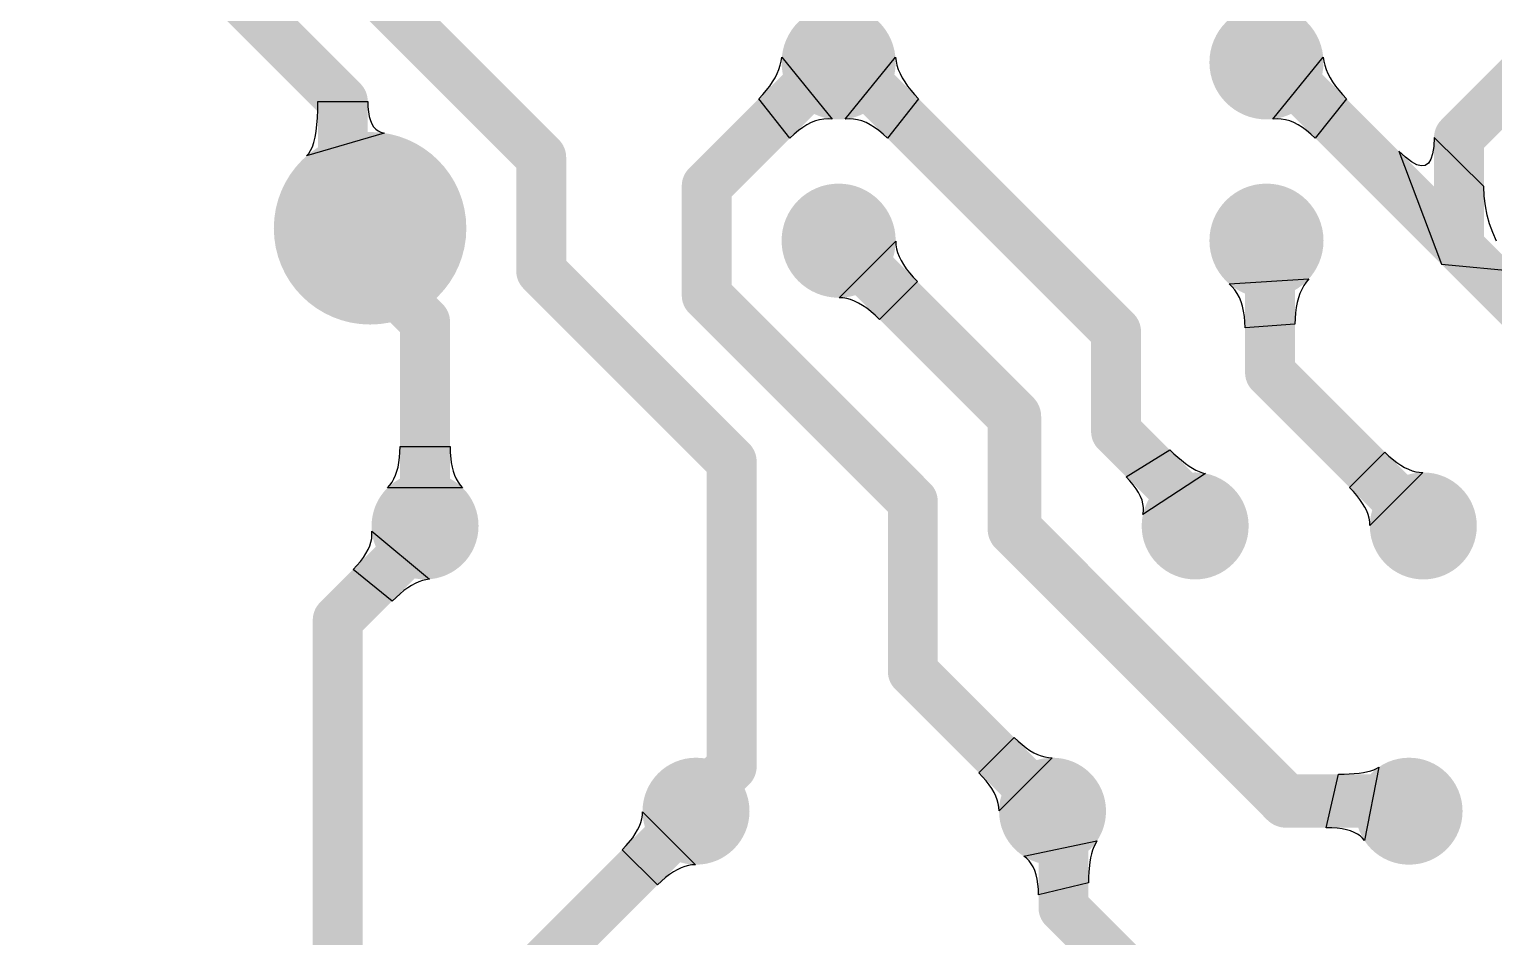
# Model space of a CAD drawing. Header units: inches. Extents: x 0.13 to 2.13, y 0.1 to 1.6.
# Drawn here: x 0.144 to 0.952, y 0.6 to 1.101 of the extents above; entities that cross this region are included whole.
import ezdxf

# ---------------------------------------------------------------- set-up
doc = ezdxf.new("R2010")
doc.units = ezdxf.units.IN
doc.header["$MEASUREMENT"] = 0
doc.layers.add('Pad Holes', color=156, linetype='Continuous')
doc.layers.add('Top Layer', color=1, linetype='Continuous')

# ---------------------------------------------------------------- blocks, each defined once
blk = doc.blocks.new('JUMPER_THT_1')
at = {"layer": 'Pad Holes'}
h = blk.add_hatch(color=7, dxfattribs=at)
edge = h.paths.add_edge_path()
edge.add_arc((0, 0), 0.015748, 0, 360)
h = blk.add_hatch(color=7, dxfattribs=at)
edge = h.paths.add_edge_path()
edge.add_arc((0.1968504, 0), 0.015748, 0, 360)
at = {"layer": 'Top Layer'}
h = blk.add_hatch(color=1, dxfattribs=at)
edge = h.paths.add_edge_path()
edge.add_arc((0, 0), 0.0295275, 0, 360)
h = blk.add_hatch(color=1, dxfattribs=at)
edge = h.paths.add_edge_path()
edge.add_arc((0.1968504, 0), 0.0295275, 0, 360)
blk = doc.blocks.new('TO_92_CBE_3')
at = {"layer": 'Pad Holes'}
h = blk.add_hatch(color=7, dxfattribs=at)
edge = h.paths.add_edge_path()
edge.add_arc((-0.0984246, 1e-07), 0.015748, 0, 360)
h = blk.add_hatch(color=7, dxfattribs=at)
edge = h.paths.add_edge_path()
edge.add_arc((-6e-07, 1e-07), 0.015748, 0, 360)
h = blk.add_hatch(color=7, dxfattribs=at)
edge = h.paths.add_edge_path()
edge.add_arc((0.0984254, 1e-07), 0.015748, 0, 360)
at = {"layer": 'Top Layer'}
h = blk.add_hatch(color=1, dxfattribs=at)
edge = h.paths.add_edge_path()
edge.add_arc((-0.0984246, 1e-07), 0.031496, 0, 360)
h = blk.add_hatch(color=1, dxfattribs=at)
edge = h.paths.add_edge_path()
edge.add_arc((-6e-07, 1e-07), 0.031496, 0, 360)
blk.add_hatch(color=1, dxfattribs=at).paths.add_polyline_path([(0.06692935, 0.03149615), (0.12992145, 0.03149615), (0.12992145, -0.03149595), (0.06692935, -0.03149595)])
blk = doc.blocks.new('TO_92_CBE_4')
at = {"layer": 'Pad Holes'}
h = blk.add_hatch(color=7, dxfattribs=at)
edge = h.paths.add_edge_path()
edge.add_arc((-0.0984246, 4e-07), 0.015748, 0, 360)
h = blk.add_hatch(color=7, dxfattribs=at)
edge = h.paths.add_edge_path()
edge.add_arc((-6e-07, 4e-07), 0.015748, 0, 360)
h = blk.add_hatch(color=7, dxfattribs=at)
edge = h.paths.add_edge_path()
edge.add_arc((0.0984254, 4e-07), 0.015748, 0, 360)
at = {"layer": 'Top Layer'}
h = blk.add_hatch(color=1, dxfattribs=at)
edge = h.paths.add_edge_path()
edge.add_arc((-0.0984246, 4e-07), 0.031496, 0, 360)
h = blk.add_hatch(color=1, dxfattribs=at)
edge = h.paths.add_edge_path()
edge.add_arc((-6e-07, 4e-07), 0.031496, 0, 360)
blk.add_hatch(color=1, dxfattribs=at).paths.add_polyline_path([(0.06692935, 0.03149645), (0.12992145, 0.03149645), (0.12992145, -0.03149565), (0.06692935, -0.03149565)])
blk = doc.blocks.new('R_THT_10_8___7')
at = {"layer": 'Pad Holes'}
h = blk.add_hatch(color=7, dxfattribs=at)
edge = h.paths.add_edge_path()
edge.add_arc((0, 0), 0.015748, 0, 360)
h = blk.add_hatch(color=7, dxfattribs=at)
edge = h.paths.add_edge_path()
edge.add_arc((0.4251969, 0), 0.015748, 0, 360)
at = {"layer": 'Top Layer'}
h = blk.add_hatch(color=1, dxfattribs=at)
edge = h.paths.add_edge_path()
edge.add_arc((0, 0), 0.0295275, 0, 360)
h = blk.add_hatch(color=1, dxfattribs=at)
edge = h.paths.add_edge_path()
edge.add_arc((0.4251969, 0), 0.0295275, 0, 360)
blk = doc.blocks.new('XS2_P_____14')
at = {"layer": 'Pad Holes'}
h = blk.add_hatch(color=7, dxfattribs=at)
edge = h.paths.add_edge_path()
edge.add_arc((0.1000002, 0.1899999), 0.0295275, 0, 360)
h = blk.add_hatch(color=7, dxfattribs=at)
edge = h.paths.add_edge_path()
edge.add_arc((2e-07, -1e-07), 0.0295275, 0, 360)
h = blk.add_hatch(color=7, dxfattribs=at)
edge = h.paths.add_edge_path()
edge.add_arc((0.2350002, -1e-07), 0.0295275, 0, 360)
at = {"layer": 'Top Layer'}
h = blk.add_hatch(color=1, dxfattribs=at)
edge = h.paths.add_edge_path()
edge.add_arc((0.1000002, 0.1899999), 0.0531496, 0, 360)
h = blk.add_hatch(color=1, dxfattribs=at)
edge = h.paths.add_edge_path()
edge.add_arc((2e-07, -1e-07), 0.0531496, 0, 360)
h = blk.add_hatch(color=1, dxfattribs=at)
edge = h.paths.add_edge_path()
edge.add_arc((0.2350002, -1e-07), 0.0531496, 0, 360)
blk = doc.blocks.new('R_THT_10_8___17')
at = {"layer": 'Pad Holes'}
h = blk.add_hatch(color=7, dxfattribs=at)
edge = h.paths.add_edge_path()
edge.add_arc((0, 0), 0.015748, 0, 360)
h = blk.add_hatch(color=7, dxfattribs=at)
edge = h.paths.add_edge_path()
edge.add_arc((0.4251969, 0), 0.015748, 0, 360)
at = {"layer": 'Top Layer'}
h = blk.add_hatch(color=1, dxfattribs=at)
edge = h.paths.add_edge_path()
edge.add_arc((0, 0), 0.0295275, 0, 360)
h = blk.add_hatch(color=1, dxfattribs=at)
edge = h.paths.add_edge_path()
edge.add_arc((0.4251969, 0), 0.0295275, 0, 360)
blk = doc.blocks.new('C_THT_5___22')
at = {"layer": 'Pad Holes'}
h = blk.add_hatch(color=7, dxfattribs=at)
edge = h.paths.add_edge_path()
edge.add_arc((-4e-07, -4e-07), 0.015748, 0, 360)
h = blk.add_hatch(color=7, dxfattribs=at)
edge = h.paths.add_edge_path()
edge.add_arc((0.1968496, -4e-07), 0.015748, 0, 360)
at = {"layer": 'Top Layer'}
h = blk.add_hatch(color=1, dxfattribs=at)
edge = h.paths.add_edge_path()
edge.add_arc((-4e-07, -4e-07), 0.0295275, 0, 360)
h = blk.add_hatch(color=1, dxfattribs=at)
edge = h.paths.add_edge_path()
edge.add_arc((0.1968496, -4e-07), 0.0295275, 0, 360)

msp = doc.modelspace()

# ---------------------------------------------------------------- linework, layer by layer
at = {"layer": 'Top Layer'}
for p, q in [((0.5588743, 1.083343), (0.5591913, 1.0856013)), ((0.5591913, 1.0856013), (0.5869996, 1.0513812)), ((0.5941028, 1.0513812), (0.6219111, 1.0856013)), ((0.6219111, 1.0856013), (0.6222281, 1.083343)), ((0.8303233, 1.0513812), (0.8581316, 1.0856013)), ((0.8581316, 1.0856013), (0.8584486, 1.083343)), ((0.5554716, 1.0742183), (0.5566425, 1.0765132)), ((0.5566425, 1.0765132), (0.5575999, 1.0787989)), ((0.5575999, 1.0787989), (0.5583439, 1.0810755)), ((0.5583439, 1.0810755), (0.5588743, 1.083343)), ((0.6222281, 1.083343), (0.6227585, 1.0810755)), ((0.6227585, 1.0810755), (0.6235025, 1.0787989)), ((0.6235025, 1.0787989), (0.6244599, 1.0765132)), ((0.6244599, 1.0765132), (0.6256308, 1.0742183)), ((0.8584486, 1.083343), (0.858979, 1.0810755)), ((0.858979, 1.0810755), (0.859723, 1.0787989)), ((0.859723, 1.0787989), (0.8606804, 1.0765132)), ((0.8606804, 1.0765132), (0.8618513, 1.0742183)), ((0.5486532, 1.0649476), (0.5524894, 1.0696012)), ((0.5524894, 1.0696012), (0.5540872, 1.0719143)), ((0.5540872, 1.0719143), (0.5554716, 1.0742183)), ((0.6256308, 1.0742183), (0.6270152, 1.0719143)), ((0.6270152, 1.0719143), (0.628613, 1.0696012)), ((0.628613, 1.0696012), (0.6304244, 1.067279)), ((0.8618513, 1.0742183), (0.8632357, 1.0719143)), ((0.8632357, 1.0719143), (0.8648335, 1.0696012)), ((0.8648335, 1.0696012), (0.8666449, 1.067279)), ((0.3029426, 1.0564269), (0.3030046, 1.0611686)), ((0.3030046, 1.0611686), (0.3305636, 1.0611686)), ((0.3305636, 1.0611686), (0.3306534, 1.0580844)), ((0.5464148, 1.0626071), (0.5486532, 1.0649476)), ((0.5636555, 1.0408733), (0.5464148, 1.0626071)), ((0.6346876, 1.0626071), (0.6174469, 1.0408733)), ((0.6304244, 1.067279), (0.6324492, 1.0649476)), ((0.6324492, 1.0649476), (0.6346876, 1.0626071)), ((0.8709081, 1.0626071), (0.8536674, 1.0408733)), ((0.8666449, 1.067279), (0.8686697, 1.0649476)), ((0.8686697, 1.0649476), (0.8709081, 1.0626071)), ((0.3020128, 1.0445098), (0.3027566, 1.0520698)), ((0.3027566, 1.0520698), (0.3029426, 1.0564269)), ((0.3306534, 1.0580844), (0.3309226, 1.0552972)), ((0.3309226, 1.0552972), (0.3313713, 1.052807)), ((0.3313713, 1.052807), (0.3319994, 1.0506139)), ((0.5823769, 1.0513796), (0.5800569, 1.050985)), ((0.5846912, 1.0515116), (0.5823769, 1.0513796)), ((0.5869996, 1.0513812), (0.5846912, 1.0515116)), ((0.5964112, 1.0515116), (0.5941028, 1.0513812)), ((0.5987255, 1.0513796), (0.5964112, 1.0515116)), ((0.6010455, 1.050985), (0.5987255, 1.0513796)), ((0.8326317, 1.0515116), (0.8303233, 1.0513812)), ((0.834946, 1.0513796), (0.8326317, 1.0515116)), ((0.837266, 1.050985), (0.834946, 1.0513796)), ((0.3395373, 1.0436932), (0.2968061, 1.0310621)), ((0.3014549, 1.0413068), (0.3020128, 1.0445098)), ((0.3319994, 1.0506139), (0.3328071, 1.0487179)), ((0.3328071, 1.0487179), (0.3337942, 1.0471188)), ((0.3337942, 1.0471188), (0.3349607, 1.0458169)), ((0.3349607, 1.0458169), (0.3363068, 1.0448119)), ((0.3363068, 1.0448119), (0.3378323, 1.044104)), ((0.3378323, 1.044104), (0.3395373, 1.0436932)), ((0.5660159, 1.0431053), (0.5636555, 1.0408733)), ((0.5683705, 1.0450748), (0.5660159, 1.0431053)), ((0.5707193, 1.0467818), (0.5683705, 1.0450748)), ((0.5730624, 1.0482263), (0.5707193, 1.0467818)), ((0.5753997, 1.0494084), (0.5730624, 1.0482263)), ((0.5777312, 1.0503279), (0.5753997, 1.0494084)), ((0.5800569, 1.050985), (0.5777312, 1.0503279)), ((0.6033712, 1.0503279), (0.6010455, 1.050985)), ((0.6057027, 1.0494084), (0.6033712, 1.0503279)), ((0.60804, 1.0482263), (0.6057027, 1.0494084)), ((0.6103831, 1.0467818), (0.60804, 1.0482263)), ((0.6127319, 1.0450748), (0.6103831, 1.0467818)), ((0.6150865, 1.0431053), (0.6127319, 1.0450748)), ((0.6174469, 1.0408733), (0.6150865, 1.0431053)), ((0.8395917, 1.0503279), (0.837266, 1.050985)), ((0.8419232, 1.0494084), (0.8395917, 1.0503279)), ((0.8442605, 1.0482263), (0.8419232, 1.0494084)), ((0.8466036, 1.0467818), (0.8442605, 1.0482263)), ((0.8489524, 1.0450748), (0.8466036, 1.0467818)), ((0.851307, 1.0431053), (0.8489524, 1.0450748)), ((0.8536674, 1.0408733), (0.851307, 1.0431053)), ((0.2990375, 1.0340059), (0.2999673, 1.0360548)), ((0.2999673, 1.0360548), (0.3007731, 1.0384885)), ((0.3007731, 1.0384885), (0.3014549, 1.0413068)), ((0.9190964, 1.0362399), (0.9185118, 1.0322448)), ((0.9192912, 1.0411636), (0.9190964, 1.0362399)), ((0.9468504, 1.0142239), (0.9192912, 1.0411636)), ((0.2968061, 1.0310621), (0.2979838, 1.0323417)), ((0.2979838, 1.0323417), (0.2990375, 1.0340059)), ((0.9035066, 1.0302779), (0.899804, 1.0337111)), ((0.899804, 1.0337111), (0.9233272, 0.9712135)), ((0.9068194, 1.0277733), (0.9035066, 1.0302779)), ((0.9097425, 1.0261972), (0.9068194, 1.0277733)), ((0.9161733, 1.0270401), (0.9144194, 1.0258306)), ((0.9175374, 1.0291782), (0.9161733, 1.0270401)), ((0.9185118, 1.0322448), (0.9175374, 1.0291782)), ((0.9122758, 1.0255496), (0.9097425, 1.0261972)), ((0.9144194, 1.0258306), (0.9122758, 1.0255496)), ((0.9470452, 1.0087928), (0.9468504, 1.0142239)), ((0.9476298, 1.0035231), (0.9470452, 1.0087928)), ((0.9486042, 0.9984149), (0.9476298, 1.0035231)), ((0.9499683, 0.9934681), (0.9486042, 0.9984149)), ((0.9517222, 0.9886827), (0.9499683, 0.9934681)), ((0.9538658, 0.9840588), (0.9517222, 0.9886827)), ((0.5908662, 0.9527579), (0.6220457, 0.9839374)), ((0.6220457, 0.9839374), (0.6221471, 0.9818789)), ((0.6221471, 0.9818789), (0.6224923, 0.9797827)), ((0.6224923, 0.9797827), (0.6230811, 0.9776488)), ((0.6230811, 0.9776488), (0.6239136, 0.9754773)), ((0.6239136, 0.9754773), (0.6249898, 0.9732681)), ((0.6249898, 0.9732681), (0.6263097, 0.9710211)), ((0.6263097, 0.9710211), (0.6278733, 0.9687365)), ((0.9233272, 0.9712135), (0.9233272, 0.9712135)), ((0.9233272, 0.9712135), (0.9233272, 0.9712135)), ((0.9233272, 0.9712135), (0.9233272, 0.9712135)), ((0.9233272, 0.9712135), (0.9233272, 0.9712135)), ((0.9233272, 0.9712135), (0.9233272, 0.9712135)), ((0.9233272, 0.9712135), (0.9233272, 0.9712135)), ((0.9233272, 0.9712135), (0.9233272, 0.9712135)), ((0.9233272, 0.9712135), (0.9233272, 0.9712135)), ((0.9233272, 0.9712135), (0.9233272, 0.9712135)), ((0.9233272, 0.9712135), (0.9233272, 0.9712135)), ((0.9233272, 0.9712135), (0.9663376, 0.9671776)), ((0.6278733, 0.9687365), (0.6296805, 0.9664142)), ((0.6296805, 0.9664142), (0.6317315, 0.9640543)), ((0.6317315, 0.9640543), (0.6340261, 0.9616566)), ((0.8061731, 0.960426), (0.8501814, 0.9631813)), ((0.8501814, 0.9631813), (0.8487256, 0.9613981)), ((0.6340261, 0.9616566), (0.613147, 0.9407775)), ((0.8078426, 0.9588159), (0.8061731, 0.960426)), ((0.8093364, 0.9570243), (0.8078426, 0.9588159)), ((0.8106545, 0.9550512), (0.8093364, 0.9570243)), ((0.8117969, 0.9528966), (0.8106545, 0.9550512)), ((0.8452777, 0.9550789), (0.8444349, 0.9526494)), ((0.8462737, 0.9573469), (0.8452777, 0.9550789)), ((0.847423, 0.9594533), (0.8462737, 0.9573469)), ((0.8487256, 0.9613981), (0.847423, 0.9594533)), ((0.5929247, 0.9526565), (0.5908662, 0.9527579)), ((0.5950209, 0.9523113), (0.5929247, 0.9526565)), ((0.5971548, 0.9517225), (0.5950209, 0.9523113)), ((0.5993263, 0.95089), (0.5971548, 0.9517225)), ((0.6015355, 0.9498138), (0.5993263, 0.95089)), ((0.6037825, 0.9484939), (0.6015355, 0.9498138)), ((0.6060671, 0.9469303), (0.6037825, 0.9484939)), ((0.6107493, 0.9430721), (0.6060671, 0.9469303)), ((0.8127635, 0.9505604), (0.8117969, 0.9528966)), ((0.8135543, 0.9480428), (0.8127635, 0.9505604)), ((0.8141694, 0.9453437), (0.8135543, 0.9480428)), ((0.8432089, 0.9473056), (0.8428258, 0.9443914)), ((0.8437453, 0.9500583), (0.8432089, 0.9473056)), ((0.8444349, 0.9526494), (0.8437453, 0.9500583)), ((0.613147, 0.9407775), (0.6107493, 0.9430721)), ((0.8146088, 0.9424631), (0.8141694, 0.9453437)), ((0.8148724, 0.939401), (0.8146088, 0.9424631)), ((0.8149602, 0.9361573), (0.8148724, 0.939401)), ((0.8425194, 0.9380782), (0.8149602, 0.9361573)), ((0.842596, 0.9413155), (0.8425194, 0.9380782)), ((0.8428258, 0.9443914), (0.842596, 0.9413155)), ((0.3481496, 0.8645763), (0.3483563, 0.8674974)), ((0.3483563, 0.8674974), (0.3484252, 0.8706034)), ((0.3484252, 0.8706034), (0.3759842, 0.8706034)), ((0.3759842, 0.8706034), (0.3760531, 0.8674974)), ((0.3760531, 0.8674974), (0.3766043, 0.8618399)), ((0.7492454, 0.8539635), (0.7733937, 0.8687896)), ((0.7733937, 0.8687896), (0.7756432, 0.866607)), ((0.7756432, 0.866607), (0.782025, 0.861229)), ((0.8726485, 0.8480218), (0.8921357, 0.867509)), ((0.8921357, 0.867509), (0.8943807, 0.8653615)), ((0.8943807, 0.8653615), (0.8987709, 0.8617507)), ((0.3467027, 0.8569214), (0.3473228, 0.8592883)), ((0.3473228, 0.8592883), (0.3478051, 0.8618399)), ((0.3478051, 0.8618399), (0.3481496, 0.8645763)), ((0.3766043, 0.8618399), (0.3770866, 0.8592883)), ((0.3770866, 0.8592883), (0.3777067, 0.8569214)), ((0.782025, 0.861229), (0.7840301, 0.8598262)), ((0.7840301, 0.8598262), (0.785974, 0.8586184)), ((0.785974, 0.8586184), (0.7878569, 0.8576055)), ((0.7878569, 0.8576055), (0.7896786, 0.8567876)), ((0.8987709, 0.8617507), (0.9009162, 0.8602875)), ((0.9009162, 0.8602875), (0.9030283, 0.8590523)), ((0.9030283, 0.8590523), (0.9051072, 0.8580453)), ((0.9051072, 0.8580453), (0.9071528, 0.8572663)), ((0.9071528, 0.8572663), (0.9091653, 0.8567153)), ((0.3415354, 0.8478586), (0.3428445, 0.8493016)), ((0.3428445, 0.8493016), (0.3440157, 0.8509294)), ((0.3440157, 0.8509294), (0.3450492, 0.852742)), ((0.3450492, 0.852742), (0.3459448, 0.8547393)), ((0.3459448, 0.8547393), (0.3467027, 0.8569214)), ((0.3777067, 0.8569214), (0.3784646, 0.8547393)), ((0.3784646, 0.8547393), (0.3793602, 0.852742)), ((0.3793602, 0.852742), (0.3803937, 0.8509294)), ((0.3803937, 0.8509294), (0.3815649, 0.8493016)), ((0.3815649, 0.8493016), (0.382874, 0.8478586)), ((0.7513885, 0.8517047), (0.7492454, 0.8539635)), ((0.7532624, 0.8494839), (0.7513885, 0.8517047)), ((0.7548669, 0.8473012), (0.7532624, 0.8494839)), ((0.7931388, 0.8557365), (0.7585573, 0.833087)), ((0.7896786, 0.8567876), (0.7914392, 0.8561646)), ((0.7914392, 0.8561646), (0.7931388, 0.8557365)), ((0.9130905, 0.8562978), (0.8838597, 0.827067)), ((0.9091653, 0.8567153), (0.9111445, 0.8563925)), ((0.9111445, 0.8563925), (0.9130905, 0.8562978)), ((0.382874, 0.8478586), (0.3415354, 0.8478586)), ((0.7562021, 0.8451565), (0.7548669, 0.8473012)), ((0.7572679, 0.8430498), (0.7562021, 0.8451565)), ((0.7580645, 0.8409812), (0.7572679, 0.8430498)), ((0.7585917, 0.8389506), (0.7580645, 0.8409812)), ((0.874796, 0.8457768), (0.8726485, 0.8480218)), ((0.8767154, 0.8435651), (0.874796, 0.8457768)), ((0.8784068, 0.8413866), (0.8767154, 0.8435651)), ((0.87987, 0.8392413), (0.8784068, 0.8413866)), ((0.7585573, 0.833087), (0.7588381, 0.8350035)), ((0.7588495, 0.836958), (0.7585917, 0.8389506)), ((0.7588381, 0.8350035), (0.7588495, 0.836958)), ((0.8811052, 0.8371292), (0.87987, 0.8392413)), ((0.8821122, 0.8350503), (0.8811052, 0.8371292)), ((0.8828912, 0.8330047), (0.8821122, 0.8350503)), ((0.8834422, 0.8309922), (0.8828912, 0.8330047)), ((0.883765, 0.829013), (0.8834422, 0.8309922)), ((0.8838597, 0.827067), (0.883765, 0.829013)), ((0.3316384, 0.8157815), (0.3323044, 0.8178386)), ((0.3323044, 0.8178386), (0.3327242, 0.8198635)), ((0.3327242, 0.8198635), (0.3328979, 0.8218562)), ((0.3328979, 0.8218562), (0.3328254, 0.8238168)), ((0.3328254, 0.8238168), (0.3645715, 0.7973392)), ((0.3265127, 0.8072317), (0.3281633, 0.8094174)), ((0.3281633, 0.8094174), (0.3295678, 0.8115709)), ((0.3295678, 0.8115709), (0.3307262, 0.8136923)), ((0.3307262, 0.8136923), (0.3316384, 0.8157815)), ((0.3224728, 0.8027639), (0.3246158, 0.8050139)), ((0.3439591, 0.7852756), (0.3224728, 0.8027639)), ((0.3246158, 0.8050139), (0.3265127, 0.8072317)), ((0.3526887, 0.7926375), (0.3505669, 0.7911141)), ((0.3547701, 0.7939495), (0.3526887, 0.7926375)), ((0.3568112, 0.7950502), (0.3547701, 0.7939495)), ((0.3588118, 0.7959395), (0.3568112, 0.7950502)), ((0.3607721, 0.7966174), (0.3588118, 0.7959395)), ((0.362692, 0.797084), (0.3607721, 0.7966174)), ((0.3645715, 0.7973392), (0.362692, 0.797084)), ((0.3484047, 0.7893793), (0.3439591, 0.7852756)), ((0.3505669, 0.7911141), (0.3484047, 0.7893793)), ((0.6679233, 0.690541), (0.6874105, 0.7100282)), ((0.6874105, 0.7100282), (0.6896555, 0.7078807)), ((0.6896555, 0.7078807), (0.6940457, 0.7042699)), ((0.6940457, 0.7042699), (0.696191, 0.7028067)), ((0.7083653, 0.698817), (0.6791345, 0.6695862)), ((0.696191, 0.7028067), (0.6983031, 0.7015715)), ((0.6983031, 0.7015715), (0.700382, 0.7005645)), ((0.700382, 0.7005645), (0.7024276, 0.6997855)), ((0.7024276, 0.6997855), (0.7044401, 0.6992345)), ((0.7044401, 0.6992345), (0.7064193, 0.6989117)), ((0.7064193, 0.6989117), (0.7083653, 0.698817)), ((0.6700708, 0.688296), (0.6679233, 0.690541)), ((0.6719902, 0.6860843), (0.6700708, 0.688296)), ((0.8597095, 0.6601773), (0.8664608, 0.6897049)), ((0.8664608, 0.6897049), (0.8696773, 0.689744)), ((0.8696773, 0.689744), (0.8780128, 0.6903303)), ((0.8780128, 0.6903303), (0.8803532, 0.690682)), ((0.8803532, 0.690682), (0.8843768, 0.6916201)), ((0.8887694, 0.6936135), (0.8808597, 0.6530387)), ((0.8843768, 0.6916201), (0.8860601, 0.6922064)), ((0.8860601, 0.6922064), (0.8875242, 0.6928708)), ((0.8875242, 0.6928708), (0.8887694, 0.6936135)), ((0.6736816, 0.6839058), (0.6719902, 0.6860843)), ((0.6751448, 0.6817605), (0.6736816, 0.6839058)), ((0.67638, 0.6796484), (0.6751448, 0.6817605)), ((0.677387, 0.6775695), (0.67638, 0.6796484)), ((0.678166, 0.6755239), (0.677387, 0.6775695)), ((0.678717, 0.6735114), (0.678166, 0.6755239)), ((0.6790398, 0.6715322), (0.678717, 0.6735114)), ((0.6791345, 0.6695862), (0.6790398, 0.6715322)), ((0.480537, 0.6610123), (0.481316, 0.6630579)), ((0.481316, 0.6630579), (0.481867, 0.6650704)), ((0.481867, 0.6650704), (0.4821898, 0.6670496)), ((0.4821898, 0.6670496), (0.4822845, 0.6689956)), ((0.4822845, 0.6689956), (0.5115153, 0.6397648)), ((0.4768316, 0.654676), (0.4782948, 0.6568213)), ((0.4782948, 0.6568213), (0.47953, 0.6589334)), ((0.47953, 0.6589334), (0.480537, 0.6610123)), ((0.8628809, 0.6601059), (0.8597095, 0.6601773)), ((0.8658175, 0.6598918), (0.8628809, 0.6601059)), ((0.8685194, 0.6595348), (0.8658175, 0.6598918)), ((0.8709865, 0.6590351), (0.8685194, 0.6595348)), ((0.8732189, 0.6583926), (0.8709865, 0.6590351)), ((0.8752166, 0.6576074), (0.8732189, 0.6583926)), ((0.8769795, 0.6566794), (0.8752166, 0.6576074)), ((0.8785076, 0.6556086), (0.8769795, 0.6566794)), ((0.879801, 0.654395), (0.8785076, 0.6556086)), ((0.4710733, 0.6480408), (0.4732208, 0.6502858)), ((0.4905605, 0.6285536), (0.4710733, 0.6480408)), ((0.4732208, 0.6502858), (0.4768316, 0.654676)), ((0.6927301, 0.6444294), (0.7331985, 0.6528663)), ((0.7307852, 0.6478099), (0.7301701, 0.6457623)), ((0.731495, 0.6496764), (0.7307852, 0.6478099)), ((0.7322995, 0.6513619), (0.731495, 0.6496764)), ((0.7331985, 0.6528663), (0.7322995, 0.6513619)), ((0.8808597, 0.6530387), (0.879801, 0.654395)), ((0.5055776, 0.6387963), (0.503532, 0.6380173)), ((0.5075901, 0.6393473), (0.5055776, 0.6387963)), ((0.5095693, 0.6396701), (0.5075901, 0.6393473)), ((0.5115153, 0.6397648), (0.5095693, 0.6396701)), ((0.6942838, 0.6432728), (0.6927301, 0.6444294)), ((0.6956739, 0.6418988), (0.6942838, 0.6432728)), ((0.6969005, 0.6403075), (0.6956739, 0.6418988)), ((0.6979636, 0.6384988), (0.6969005, 0.6403075)), ((0.7292237, 0.641124), (0.7286558, 0.6357614)), ((0.7296495, 0.6435337), (0.7292237, 0.641124)), ((0.7301701, 0.6457623), (0.7296495, 0.6435337)), ((0.4928055, 0.6307011), (0.4905605, 0.6285536)), ((0.4950172, 0.6326205), (0.4928055, 0.6307011)), ((0.4971957, 0.6343119), (0.4950172, 0.6326205)), ((0.499341, 0.6357751), (0.4971957, 0.6343119)), ((0.5014531, 0.6370103), (0.499341, 0.6357751)), ((0.503532, 0.6380173), (0.5014531, 0.6370103)), ((0.6988631, 0.6364729), (0.6979636, 0.6384988)), ((0.6995991, 0.6342295), (0.6988631, 0.6364729)), ((0.7001715, 0.6317689), (0.6995991, 0.6342295)), ((0.7005804, 0.6290909), (0.7001715, 0.6317689)), ((0.7285139, 0.6328085), (0.7284666, 0.6296746)), ((0.7286558, 0.6357614), (0.7285139, 0.6328085)), ((0.7008257, 0.6261956), (0.7005804, 0.6290909)), ((0.7009074, 0.6230829), (0.7008257, 0.6261956)), ((0.7284666, 0.6296746), (0.7009074, 0.6230829))]:
    msp.add_line(p, q, dxfattribs=at)
for points in [[(0.1968503, 1.1811024, 0.0275591, 0.0275591, 0), (0.3167841, 1.0611686, 0.0275591, 0.0275591, 0)], [(0.337362, 1.1192173, 0.0275591, 0.0275591, 0), (0.4263386, 1.0302407, 0.0275591, 0.0275591, 0)], [(0.9330708, 1.0411636, 0.0275591, 0.0275591, 0), (0.9942683, 1.1023611, 0.0275591, 0.0275591, 0)], [(0.5177165, 1.0144215, 0.0275591, 0.0275591, 0), (0.5859714, 1.0826764, 0.0275591, 0.0275591, 0)], [(0.5859714, 1.0826764, 0.0275591, 0.0275591, 0), (0.5905512, 1.0826764, 0.0275591, 0.0275591, 0)], [(0.5905512, 1.0826764, 0.0275591, 0.0275591, 0), (0.595131, 1.0826764, 0.0275591, 0.0275591, 0)], [(0.595131, 1.0826764, 0.0275591, 0.0275591, 0), (0.7437134, 0.934094, 0.0275591, 0.0275591, 0)], [(0.8267717, 1.0826764, 0.0275591, 0.0275591, 0), (0.8313515, 1.0826764, 0.0275591, 0.0275591, 0)], [(0.8313515, 1.0826764, 0.0275591, 0.0275591, 0), (0.9330708, 0.9809571, 0.0275591, 0.0275591, 0)], [(0.3167841, 1.0061686, 0.0275591, 0.0275591, 0), (0.3167841, 1.0611686, 0.0275591, 0.0275591, 0)], [(0.9330708, 0.9809571, 0.0275591, 0.0275591, 0), (0.9330708, 1.0411636, 0.0275591, 0.0275591, 0)], [(0.4263386, 0.9675129, 0.0275591, 0.0275591, 0), (0.4263386, 1.0302407, 0.0275591, 0.0275591, 0)], [(0.5177165, 0.9540833, 0.0275591, 0.0275591, 0), (0.5177165, 1.0144215, 0.0275591, 0.0275591, 0)], [(0.3167841, 1.0061686, 0.0275591, 0.0275591, 0), (0.3318503, 0.9911024, 0.0275591, 0.0275591, 0)], [(0.3318503, 0.9697955, 0.0275591, 0.0275591, 0), (0.3318503, 0.9911024, 0.0275591, 0.0275591, 0)], [(0.5905512, 0.9842524, 0.0295276, 0.0295276, 0), (0.6876109, 0.8871927, 0.0295276, 0.0295276, 0)], [(0.8267717, 0.9842524, 0.0275591, 0.0275591, 0), (0.8287398, 0.9822843, 0.0275591, 0.0275591, 0)], [(0.8287398, 0.9114177, 0.0275591, 0.0275591, 0), (0.8287398, 0.9822843, 0.0275591, 0.0275591, 0)], [(0.9330708, 0.9809571, 0.0275591, 0.0275591, 0), (1.0354331, 0.8785948, 0.0275591, 0.0275591, 0)], [(0.3318503, 0.9697955, 0.0275591, 0.0275591, 0), (0.3622047, 0.9394411, 0.0275591, 0.0275591, 0)], [(0.4263386, 0.9675129, 0.0275591, 0.0275591, 0), (0.5314965, 0.862355, 0.0275591, 0.0275591, 0)], [(0.5177165, 0.9540833, 0.0275591, 0.0275591, 0), (0.5603821, 0.9114177, 0.0275591, 0.0275591, 0)], [(0.3622047, 0.8267717, 0.0275591, 0.0275591, 0), (0.3622047, 0.9394411, 0.0275591, 0.0275591, 0)], [(0.7437134, 0.8789827, 0.0275591, 0.0275591, 0), (0.7437134, 0.934094, 0.0275591, 0.0275591, 0)], [(0.5603821, 0.9114177, 0.0275591, 0.0275591, 0), (0.5603827, 0.9114177, 0.0275591, 0.0275591, 0)], [(0.5603827, 0.9114177, 0.0275591, 0.0275591, 0), (0.6315084, 0.840292, 0.0275591, 0.0275591, 0)], [(0.8287398, 0.9114177, 0.0275591, 0.0275591, 0), (0.9133858, 0.8267717, 0.0275591, 0.0275591, 0)], [(0.6876109, 0.8249505, 0.0295276, 0.0295276, 0), (0.6876109, 0.8871927, 0.0295276, 0.0295276, 0)], [(0.7437134, 0.8789827, 0.0275591, 0.0275591, 0), (0.7874016, 0.8352945, 0.0275591, 0.0275591, 0)], [(0.5314965, 0.6938975, 0.0275591, 0.0275591, 0), (0.5314965, 0.862355, 0.0275591, 0.0275591, 0)], [(0.6315084, 0.7464431, 0.0275591, 0.0275591, 0), (0.6315084, 0.840292, 0.0275591, 0.0275591, 0)], [(0.7874016, 0.8267717, 0.0275591, 0.0275591, 0), (0.7874016, 0.8352945, 0.0275591, 0.0275591, 0)], [(0.3139764, 0.7747802, 0.0275591, 0.0275591, 0), (0.3622047, 0.8230085, 0.0275591, 0.0275591, 0)], [(0.3622047, 0.8230085, 0.0275591, 0.0275591, 0), (0.3622047, 0.8267717, 0.0275591, 0.0275591, 0)], [(0.6876109, 0.8249505, 0.0295276, 0.0295276, 0), (0.8376203, 0.6749411, 0.0295276, 0.0295276, 0)], [(0.3139764, 0.3868116, 0.0275591, 0.0275591, 0), (0.3139764, 0.7747802, 0.0275591, 0.0275591, 0)], [(0.6315084, 0.7464431, 0.0275591, 0.0275591, 0), (0.7086606, 0.6692909, 0.0275591, 0.0275591, 0)], [(0.5093502, 0.6717512, 0.0275591, 0.0275591, 0), (0.5314965, 0.6938975, 0.0275591, 0.0275591, 0)], [(0.8376203, 0.6749411, 0.0295276, 0.0295276, 0), (0.899862, 0.6749411, 0.0295276, 0.0295276, 0)], [(0.899862, 0.6749411, 0.0295276, 0.0295276, 0), (0.9055118, 0.6692913, 0.0295276, 0.0295276, 0)], [(0.9104329, 0.6742125, 0.0275591, 0.0275591, 0), (0.9153542, 0.6692912, 0.0275591, 0.0275591, 0)], [(0.3997272, 0.5572075, 0.0275591, 0.0275591, 0), (0.5118106, 0.6692909, 0.0275591, 0.0275591, 0)], [(0.7086606, 0.6692909, 0.0275591, 0.0275591, 0), (0.714687, 0.6632645, 0.0275591, 0.0275591, 0)], [(0.714687, 0.6160217, 0.0275591, 0.0275591, 0), (0.714687, 0.6632645, 0.0275591, 0.0275591, 0)], [(0.714687, 0.6160217, 0.0275591, 0.0275591, 0), (0.8188977, 0.511811, 0.0275591, 0.0275591, 0)]]:
    msp.add_lwpolyline(points, format="xyseb", dxfattribs=at)
for points in [[(0.5790816, 1.0826764, 0.0137795, 0.0137795, 1), (0.5928612, 1.0826764, 0.0137795, 0.0137795, 1)], [(0.5790816, 1.0826764, 0.0137795, 0.0137795, 1), (0.5928612, 1.0826764, 0.0137795, 0.0137795, 1)], [(0.5836614, 1.0826764, 0.0137795, 0.0137795, 1), (0.597441, 1.0826764, 0.0137795, 0.0137795, 1)], [(0.5836614, 1.0826764, 0.0137795, 0.0137795, 1), (0.597441, 1.0826764, 0.0137795, 0.0137795, 1)], [(0.5882412, 1.0826764, 0.0137795, 0.0137795, 1), (0.6020208, 1.0826764, 0.0137795, 0.0137795, 1)], [(0.5882412, 1.0826764, 0.0137795, 0.0137795, 1), (0.6020208, 1.0826764, 0.0137795, 0.0137795, 1)], [(0.8198819, 1.0826764, 0.0137795, 0.0137795, 1), (0.8336615, 1.0826764, 0.0137795, 0.0137795, 1)], [(0.8244617, 1.0826764, 0.0137795, 0.0137795, 1), (0.8382413, 1.0826764, 0.0137795, 0.0137795, 1)], [(0.8244617, 1.0826764, 0.0137795, 0.0137795, 1), (0.8382413, 1.0826764, 0.0137795, 0.0137795, 1)], [(0.3098943, 1.0611686, 0.0137795, 0.0137795, 1), (0.3236739, 1.0611686, 0.0137795, 0.0137795, 1)], [(0.3098943, 1.0611686, 0.0137795, 0.0137795, 1), (0.3236739, 1.0611686, 0.0137795, 0.0137795, 1)], [(0.926181, 1.0411636, 0.0137795, 0.0137795, 1), (0.9399606, 1.0411636, 0.0137795, 0.0137795, 1)], [(0.926181, 1.0411636, 0.0137795, 0.0137795, 1), (0.9399606, 1.0411636, 0.0137795, 0.0137795, 1)], [(0.4194488, 1.0302407, 0.0137795, 0.0137795, 1), (0.4332284, 1.0302407, 0.0137795, 0.0137795, 1)], [(0.4194488, 1.0302407, 0.0137795, 0.0137795, 1), (0.4332284, 1.0302407, 0.0137795, 0.0137795, 1)], [(0.5108267, 1.0144215, 0.0137795, 0.0137795, 1), (0.5246063, 1.0144215, 0.0137795, 0.0137795, 1)], [(0.5108267, 1.0144215, 0.0137795, 0.0137795, 1), (0.5246063, 1.0144215, 0.0137795, 0.0137795, 1)], [(0.3098943, 1.0061686, 0.0137795, 0.0137795, 1), (0.3236739, 1.0061686, 0.0137795, 0.0137795, 1)], [(0.3098943, 1.0061686, 0.0137795, 0.0137795, 1), (0.3236739, 1.0061686, 0.0137795, 0.0137795, 1)], [(0.3249605, 0.9911024, 0.0137795, 0.0137795, 1), (0.3387401, 0.9911024, 0.0137795, 0.0137795, 1)], [(0.3249605, 0.9911024, 0.0137795, 0.0137795, 1), (0.3387401, 0.9911024, 0.0137795, 0.0137795, 1)], [(0.5831693, 0.9842524, 0.0147638, 0.0147638, 1), (0.5979331, 0.9842524, 0.0147638, 0.0147638, 1)], [(0.8198819, 0.9842524, 0.0137795, 0.0137795, 1), (0.8336615, 0.9842524, 0.0137795, 0.0137795, 1)], [(0.82185, 0.9822843, 0.0137795, 0.0137795, 1), (0.8356296, 0.9822843, 0.0137795, 0.0137795, 1)], [(0.82185, 0.9822843, 0.0137795, 0.0137795, 1), (0.8356296, 0.9822843, 0.0137795, 0.0137795, 1)], [(0.926181, 0.9809571, 0.0137795, 0.0137795, 1), (0.9399606, 0.9809571, 0.0137795, 0.0137795, 1)], [(0.926181, 0.9809571, 0.0137795, 0.0137795, 1), (0.9399606, 0.9809571, 0.0137795, 0.0137795, 1)], [(0.926181, 0.9809571, 0.0137795, 0.0137795, 1), (0.9399606, 0.9809571, 0.0137795, 0.0137795, 1)], [(0.3249605, 0.9697955, 0.0137795, 0.0137795, 1), (0.3387401, 0.9697955, 0.0137795, 0.0137795, 1)], [(0.3249605, 0.9697955, 0.0137795, 0.0137795, 1), (0.3387401, 0.9697955, 0.0137795, 0.0137795, 1)], [(0.4194488, 0.9675129, 0.0137795, 0.0137795, 1), (0.4332284, 0.9675129, 0.0137795, 0.0137795, 1)], [(0.4194488, 0.9675129, 0.0137795, 0.0137795, 1), (0.4332284, 0.9675129, 0.0137795, 0.0137795, 1)], [(0.5108267, 0.9540833, 0.0137795, 0.0137795, 1), (0.5246063, 0.9540833, 0.0137795, 0.0137795, 1)], [(0.5108267, 0.9540833, 0.0137795, 0.0137795, 1), (0.5246063, 0.9540833, 0.0137795, 0.0137795, 1)], [(0.3553149, 0.9394411, 0.0137795, 0.0137795, 1), (0.3690945, 0.9394411, 0.0137795, 0.0137795, 1)], [(0.3553149, 0.9394411, 0.0137795, 0.0137795, 1), (0.3690945, 0.9394411, 0.0137795, 0.0137795, 1)], [(0.7368236, 0.934094, 0.0137795, 0.0137795, 1), (0.7506032, 0.934094, 0.0137795, 0.0137795, 1)], [(0.7368236, 0.934094, 0.0137795, 0.0137795, 1), (0.7506032, 0.934094, 0.0137795, 0.0137795, 1)], [(0.5534923, 0.9114177, 0.0137795, 0.0137795, 1), (0.5672719, 0.9114177, 0.0137795, 0.0137795, 1)], [(0.5534923, 0.9114177, 0.0137795, 0.0137795, 1), (0.5672719, 0.9114177, 0.0137795, 0.0137795, 1)], [(0.5534929, 0.9114177, 0.0137795, 0.0137795, 1), (0.5672725, 0.9114177, 0.0137795, 0.0137795, 1)], [(0.5534929, 0.9114177, 0.0137795, 0.0137795, 1), (0.5672725, 0.9114177, 0.0137795, 0.0137795, 1)], [(0.82185, 0.9114177, 0.0137795, 0.0137795, 1), (0.8356296, 0.9114177, 0.0137795, 0.0137795, 1)], [(0.82185, 0.9114177, 0.0137795, 0.0137795, 1), (0.8356296, 0.9114177, 0.0137795, 0.0137795, 1)], [(0.680229, 0.8871927, 0.0147638, 0.0147638, 1), (0.6949928, 0.8871927, 0.0147638, 0.0147638, 1)], [(0.680229, 0.8871927, 0.0147638, 0.0147638, 1), (0.6949928, 0.8871927, 0.0147638, 0.0147638, 1)], [(0.7368236, 0.8789827, 0.0137795, 0.0137795, 1), (0.7506032, 0.8789827, 0.0137795, 0.0137795, 1)], [(0.7368236, 0.8789827, 0.0137795, 0.0137795, 1), (0.7506032, 0.8789827, 0.0137795, 0.0137795, 1)], [(0.5246067, 0.862355, 0.0137795, 0.0137795, 1), (0.5383863, 0.862355, 0.0137795, 0.0137795, 1)], [(0.5246067, 0.862355, 0.0137795, 0.0137795, 1), (0.5383863, 0.862355, 0.0137795, 0.0137795, 1)], [(0.6246186, 0.840292, 0.0137795, 0.0137795, 1), (0.6383982, 0.840292, 0.0137795, 0.0137795, 1)], [(0.6246186, 0.840292, 0.0137795, 0.0137795, 1), (0.6383982, 0.840292, 0.0137795, 0.0137795, 1)], [(0.7805118, 0.8352945, 0.0137795, 0.0137795, 1), (0.7942914, 0.8352945, 0.0137795, 0.0137795, 1)], [(0.7805118, 0.8352945, 0.0137795, 0.0137795, 1), (0.7942914, 0.8352945, 0.0137795, 0.0137795, 1)], [(0.3553149, 0.8267717, 0.0137795, 0.0137795, 1), (0.3690945, 0.8267717, 0.0137795, 0.0137795, 1)], [(0.3553149, 0.8267717, 0.0137795, 0.0137795, 1), (0.3690945, 0.8267717, 0.0137795, 0.0137795, 1)], [(0.3553149, 0.8230085, 0.0137795, 0.0137795, 1), (0.3690945, 0.8230085, 0.0137795, 0.0137795, 1)], [(0.3553149, 0.8230085, 0.0137795, 0.0137795, 1), (0.3690945, 0.8230085, 0.0137795, 0.0137795, 1)], [(0.680229, 0.8249505, 0.0147638, 0.0147638, 1), (0.6949928, 0.8249505, 0.0147638, 0.0147638, 1)], [(0.680229, 0.8249505, 0.0147638, 0.0147638, 1), (0.6949928, 0.8249505, 0.0147638, 0.0147638, 1)], [(0.7805118, 0.8267717, 0.0137795, 0.0137795, 1), (0.7942914, 0.8267717, 0.0137795, 0.0137795, 1)], [(0.906496, 0.8267717, 0.0137795, 0.0137795, 1), (0.9202756, 0.8267717, 0.0137795, 0.0137795, 1)], [(0.3070866, 0.7747802, 0.0137795, 0.0137795, 1), (0.3208662, 0.7747802, 0.0137795, 0.0137795, 1)], [(0.3070866, 0.7747802, 0.0137795, 0.0137795, 1), (0.3208662, 0.7747802, 0.0137795, 0.0137795, 1)], [(0.6246186, 0.7464431, 0.0137795, 0.0137795, 1), (0.6383982, 0.7464431, 0.0137795, 0.0137795, 1)], [(0.6246186, 0.7464431, 0.0137795, 0.0137795, 1), (0.6383982, 0.7464431, 0.0137795, 0.0137795, 1)], [(0.5246067, 0.6938975, 0.0137795, 0.0137795, 1), (0.5383863, 0.6938975, 0.0137795, 0.0137795, 1)], [(0.5246067, 0.6938975, 0.0137795, 0.0137795, 1), (0.5383863, 0.6938975, 0.0137795, 0.0137795, 1)], [(0.8302384, 0.6749411, 0.0147638, 0.0147638, 1), (0.8450022, 0.6749411, 0.0147638, 0.0147638, 1)], [(0.8302384, 0.6749411, 0.0147638, 0.0147638, 1), (0.8450022, 0.6749411, 0.0147638, 0.0147638, 1)], [(0.8924801, 0.6749411, 0.0147638, 0.0147638, 1), (0.9072439, 0.6749411, 0.0147638, 0.0147638, 1)], [(0.8924801, 0.6749411, 0.0147638, 0.0147638, 1), (0.9072439, 0.6749411, 0.0147638, 0.0147638, 1)], [(0.9035431, 0.6742125, 0.0137795, 0.0137795, 1), (0.9173227, 0.6742125, 0.0137795, 0.0137795, 1)], [(0.5024604, 0.6717512, 0.0137795, 0.0137795, 1), (0.51624, 0.6717512, 0.0137795, 0.0137795, 1)], [(0.5049208, 0.6692909, 0.0137795, 0.0137795, 1), (0.5187004, 0.6692909, 0.0137795, 0.0137795, 1)], [(0.7017708, 0.6692909, 0.0137795, 0.0137795, 1), (0.7155504, 0.6692909, 0.0137795, 0.0137795, 1)], [(0.7017708, 0.6692909, 0.0137795, 0.0137795, 1), (0.7155504, 0.6692909, 0.0137795, 0.0137795, 1)], [(0.8981299, 0.6692913, 0.0147638, 0.0147638, 1), (0.9128937, 0.6692913, 0.0147638, 0.0147638, 1)], [(0.9084644, 0.6692912, 0.0137795, 0.0137795, 1), (0.922244, 0.6692912, 0.0137795, 0.0137795, 1)], [(0.7077972, 0.6632645, 0.0137795, 0.0137795, 1), (0.7215768, 0.6632645, 0.0137795, 0.0137795, 1)], [(0.7077972, 0.6632645, 0.0137795, 0.0137795, 1), (0.7215768, 0.6632645, 0.0137795, 0.0137795, 1)], [(0.7077972, 0.6160217, 0.0137795, 0.0137795, 1), (0.7215768, 0.6160217, 0.0137795, 0.0137795, 1)], [(0.7077972, 0.6160217, 0.0137795, 0.0137795, 1), (0.7215768, 0.6160217, 0.0137795, 0.0137795, 1)]]:
    msp.add_lwpolyline(points, format="xyseb", close=True, dxfattribs=at)

# ---------------------------------------------------------------- block references
for name, p, rotation in [('XS2_P_____14', (0.4318505, 1.1811023), 180), ('TO_92_CBE_3', (0.5905513, 1.082677), 90), ('TO_92_CBE_4', (0.8267721, 1.082677), 90), ('R_THT_10_8___17', (0.7874016, 0.8267717), 180)]:
    msp.add_blockref(name, p, dxfattribs=dict(rotation=rotation))
for name, p in [('R_THT_10_8___7', (0.9133858, 0.8267717)), ('C_THT_5___22', (0.511811, 0.6692913)), ('JUMPER_THT_1', (0.9055118, 0.6692913))]:
    msp.add_blockref(name, p)

doc.saveas('drawing.dxf')
